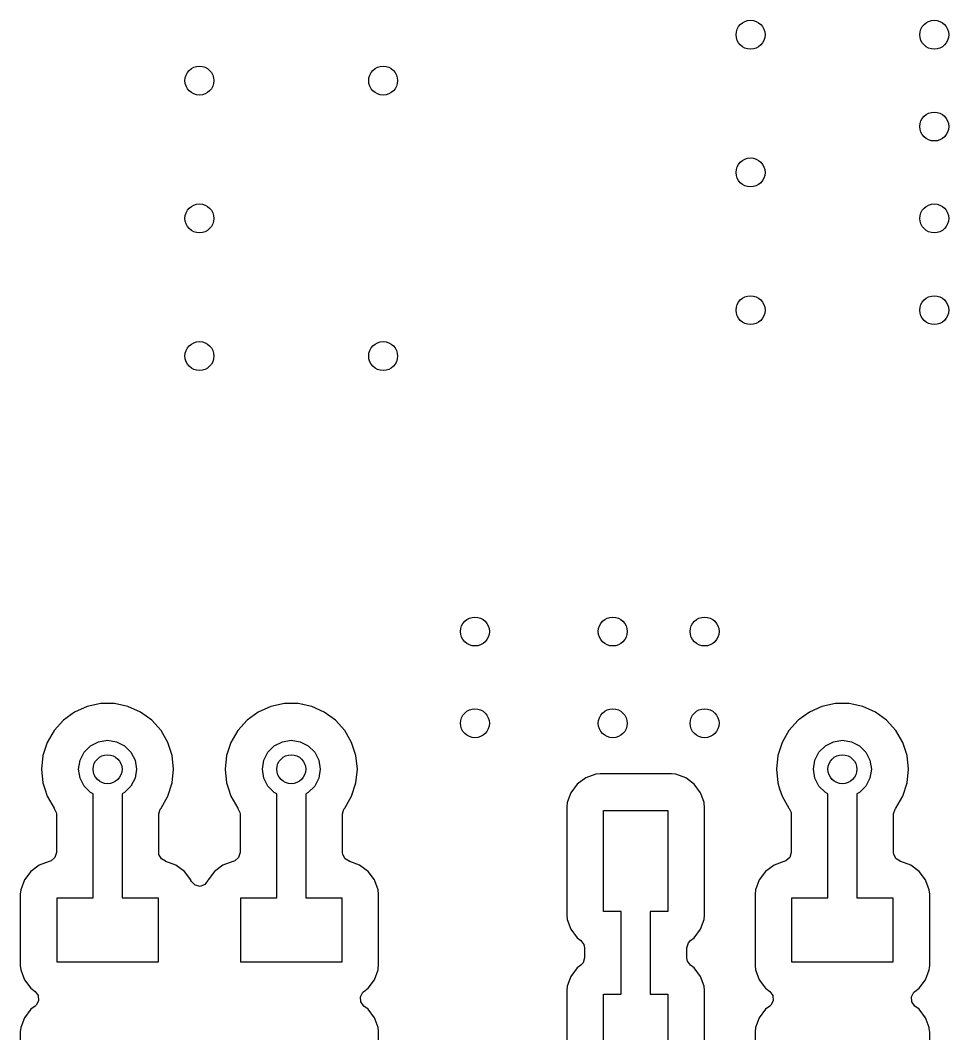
# Model space of a CAD drawing. Extents: x 0.01 to 3.19, y 0.01 to 3.99.
# Drawn here: x 1.127 to 1.633, y 1.606 to 2.158 of the extents above; entities that cross this region are included whole.
import ezdxf

# ---------------------------------------------------------------- set-up
doc = ezdxf.new("R2010")
doc.units = 0
doc.header["$MEASUREMENT"] = 0
doc.layers.add('BLACK', color=7, linetype='CONTINUOUS')

msp = doc.modelspace()

# ---------------------------------------------------------------- linework, layer by layer
at = {"layer": 'BLACK', "linetype": 'CONTINUOUS'}
for p, q in [((1.16389, 1.7842), (1.15702, 1.78115)), ((1.17124, 1.78577), (1.16389, 1.7842)), ((1.17876, 1.78577), (1.17124, 1.78577)), ((1.18611, 1.7842), (1.17876, 1.78577)), ((1.19298, 1.78115), (1.18611, 1.7842)), ((1.26389, 1.7842), (1.25702, 1.78115)), ((1.27124, 1.78577), (1.26389, 1.7842)), ((1.27876, 1.78577), (1.27124, 1.78577)), ((1.28611, 1.7842), (1.27876, 1.78577)), ((1.29298, 1.78115), (1.28611, 1.7842)), ((1.56389, 1.7842), (1.55702, 1.78115)), ((1.57124, 1.78577), (1.56389, 1.7842)), ((1.57876, 1.78577), (1.57124, 1.78577)), ((1.58611, 1.7842), (1.57876, 1.78577)), ((1.59298, 1.78115), (1.58611, 1.7842)), ((1.15702, 1.78115), (1.15093, 1.77673)), ((1.19907, 1.77673), (1.19298, 1.78115)), ((1.25702, 1.78115), (1.25093, 1.77673)), ((1.29907, 1.77673), (1.29298, 1.78115)), ((1.55702, 1.78115), (1.55093, 1.77673)), ((1.59907, 1.77673), (1.59298, 1.78115)), ((1.15093, 1.77673), (1.1459, 1.77114)), ((1.2041, 1.77114), (1.19907, 1.77673)), ((1.25093, 1.77673), (1.2459, 1.77114)), ((1.3041, 1.77114), (1.29907, 1.77673)), ((1.55093, 1.77673), (1.5459, 1.77114)), ((1.6041, 1.77114), (1.59907, 1.77673)), ((1.1459, 1.77114), (1.14214, 1.76463)), ((1.1459, 1.77114), (1.1459, 1.77114)), ((1.20786, 1.76463), (1.2041, 1.77114)), ((1.2041, 1.77114), (1.2041, 1.77114)), ((1.2041, 1.77114), (1.2041, 1.77114)), ((1.2459, 1.77114), (1.24214, 1.76463)), ((1.2459, 1.77114), (1.2459, 1.77114)), ((1.30786, 1.76463), (1.3041, 1.77114)), ((1.3041, 1.77114), (1.3041, 1.77114)), ((1.3041, 1.77114), (1.3041, 1.77114)), ((1.5459, 1.77114), (1.54214, 1.76463)), ((1.5459, 1.77114), (1.5459, 1.77114)), ((1.60786, 1.76463), (1.6041, 1.77114)), ((1.6041, 1.77114), (1.6041, 1.77114)), ((1.6041, 1.77114), (1.6041, 1.77114)), ((1.14214, 1.76463), (1.13982, 1.75748)), ((1.14214, 1.76463), (1.14214, 1.76463)), ((1.16226, 1.75926), (1.16574, 1.76274)), ((1.16574, 1.76274), (1.17013, 1.76498)), ((1.17013, 1.76498), (1.175, 1.76575)), ((1.175, 1.76575), (1.17987, 1.76498)), ((1.17987, 1.76498), (1.18426, 1.76274)), ((1.18426, 1.76274), (1.18774, 1.75926)), ((1.21018, 1.75748), (1.20786, 1.76463)), ((1.24214, 1.76463), (1.23982, 1.75748)), ((1.24214, 1.76463), (1.24214, 1.76463)), ((1.26226, 1.75926), (1.26574, 1.76274)), ((1.26574, 1.76274), (1.27013, 1.76498)), ((1.27013, 1.76498), (1.275, 1.76575)), ((1.275, 1.76575), (1.27987, 1.76498)), ((1.27987, 1.76498), (1.28426, 1.76274)), ((1.28426, 1.76274), (1.28774, 1.75926)), ((1.31018, 1.75748), (1.30786, 1.76463)), ((1.54214, 1.76463), (1.53982, 1.75748)), ((1.54214, 1.76463), (1.54214, 1.76463)), ((1.56226, 1.75926), (1.56574, 1.76274)), ((1.56574, 1.76274), (1.57013, 1.76498)), ((1.57013, 1.76498), (1.575, 1.76575)), ((1.575, 1.76575), (1.57987, 1.76498)), ((1.57987, 1.76498), (1.58426, 1.76274)), ((1.58426, 1.76274), (1.58774, 1.75926)), ((1.61018, 1.75748), (1.60786, 1.76463)), ((1.13982, 1.75748), (1.13904, 1.75)), ((1.16002, 1.75487), (1.16226, 1.75926)), ((1.18774, 1.75926), (1.18998, 1.75487)), ((1.21096, 1.75), (1.21018, 1.75748)), ((1.23982, 1.75748), (1.23904, 1.75)), ((1.26002, 1.75487), (1.26226, 1.75926)), ((1.28774, 1.75926), (1.28998, 1.75487)), ((1.31096, 1.75), (1.31018, 1.75748)), ((1.53982, 1.75748), (1.53904, 1.75)), ((1.56002, 1.75487), (1.56226, 1.75926)), ((1.58774, 1.75926), (1.58998, 1.75487)), ((1.61096, 1.75), (1.61018, 1.75748)), ((1.13904, 1.75), (1.13982, 1.74252)), ((1.15925, 1.75), (1.16002, 1.75487)), ((1.16002, 1.74513), (1.15925, 1.75)), ((1.18998, 1.75487), (1.19075, 1.75)), ((1.19075, 1.75), (1.18998, 1.74513)), ((1.21018, 1.74252), (1.21096, 1.75)), ((1.23904, 1.75), (1.23982, 1.74252)), ((1.25925, 1.75), (1.26002, 1.75487)), ((1.26002, 1.74513), (1.25925, 1.75)), ((1.28998, 1.75487), (1.29075, 1.75)), ((1.29075, 1.75), (1.28998, 1.74513)), ((1.31018, 1.74252), (1.31096, 1.75)), ((1.53904, 1.75), (1.53982, 1.74252)), ((1.55925, 1.75), (1.56002, 1.75487)), ((1.56002, 1.74513), (1.55925, 1.75)), ((1.58998, 1.75487), (1.59075, 1.75)), ((1.59075, 1.75), (1.58998, 1.74513)), ((1.61018, 1.74252), (1.61096, 1.75)), ((1.16226, 1.74074), (1.16002, 1.74513)), ((1.18998, 1.74513), (1.18774, 1.74074)), ((1.26226, 1.74074), (1.26002, 1.74513)), ((1.28998, 1.74513), (1.28774, 1.74074)), ((1.43531, 1.74525), (1.4307, 1.7418)), ((1.4407, 1.74726), (1.43531, 1.74525)), ((1.43531, 1.74525), (1.43531, 1.74525)), ((1.44308, 1.74752), (1.4407, 1.74726)), ((1.4407, 1.74726), (1.4407, 1.74726)), ((1.44309, 1.74752), (1.44308, 1.74752)), ((1.48191, 1.74752), (1.44309, 1.74752)), ((1.48192, 1.74752), (1.48191, 1.74752)), ((1.4843, 1.74726), (1.48192, 1.74752)), ((1.48969, 1.74525), (1.4843, 1.74726)), ((1.4843, 1.74726), (1.4843, 1.74726)), ((1.4943, 1.7418), (1.48969, 1.74525)), ((1.48969, 1.74525), (1.48969, 1.74525)), ((1.56226, 1.74074), (1.56002, 1.74513)), ((1.58998, 1.74513), (1.58774, 1.74074)), ((1.13982, 1.74252), (1.14084, 1.73939)), ((1.14084, 1.73939), (1.14214, 1.73537)), ((1.16574, 1.73726), (1.16226, 1.74074)), ((1.18774, 1.74074), (1.18426, 1.73726)), ((1.20786, 1.73537), (1.21018, 1.74252)), ((1.23982, 1.74252), (1.24084, 1.73939)), ((1.24084, 1.73939), (1.24214, 1.73537)), ((1.26574, 1.73726), (1.26226, 1.74074)), ((1.28774, 1.74074), (1.28426, 1.73726)), ((1.30786, 1.73537), (1.31018, 1.74252)), ((1.4307, 1.7418), (1.42725, 1.73719)), ((1.49775, 1.73719), (1.4943, 1.7418)), ((1.53982, 1.74252), (1.54084, 1.73939)), ((1.54084, 1.73939), (1.54214, 1.73537)), ((1.56574, 1.73726), (1.56226, 1.74074)), ((1.58774, 1.74074), (1.58426, 1.73726)), ((1.60786, 1.73537), (1.61018, 1.74252)), ((1.14214, 1.73537), (1.14214, 1.73537)), ((1.14214, 1.73537), (1.1459, 1.72886)), ((1.16713, 1.73656), (1.16574, 1.73726)), ((1.16713, 1.68), (1.16713, 1.73656)), ((1.18426, 1.73726), (1.18287, 1.73656)), ((1.18287, 1.73656), (1.18287, 1.68)), ((1.2041, 1.72886), (1.20786, 1.73537)), ((1.24214, 1.73537), (1.24214, 1.73537)), ((1.24214, 1.73537), (1.2459, 1.72886)), ((1.26713, 1.73656), (1.26574, 1.73726)), ((1.26713, 1.68), (1.26713, 1.73656)), ((1.28426, 1.73726), (1.28287, 1.73656)), ((1.28287, 1.73656), (1.28287, 1.68)), ((1.3041, 1.72886), (1.30786, 1.73537)), ((1.42725, 1.73719), (1.42524, 1.7318)), ((1.42725, 1.73719), (1.42725, 1.73719)), ((1.49843, 1.73537), (1.49775, 1.73719)), ((1.49775, 1.73719), (1.49775, 1.73719)), ((1.49775, 1.73719), (1.49775, 1.73719)), ((1.49976, 1.7318), (1.49843, 1.73537)), ((1.54214, 1.73537), (1.54214, 1.73537)), ((1.54214, 1.73537), (1.5459, 1.72886)), ((1.56713, 1.73656), (1.56574, 1.73726)), ((1.56713, 1.68), (1.56713, 1.73656)), ((1.58426, 1.73726), (1.58287, 1.73656)), ((1.58287, 1.73656), (1.58287, 1.68)), ((1.6041, 1.72886), (1.60786, 1.73537)), ((1.1459, 1.72886), (1.14606, 1.72865)), ((1.14606, 1.72865), (1.14599, 1.7286)), ((1.14599, 1.7286), (1.14704, 1.72642)), ((1.20289, 1.72562), (1.20368, 1.7283)), ((1.20368, 1.7283), (1.20395, 1.72865)), ((1.20394, 1.72865), (1.2041, 1.72886)), ((1.20395, 1.72865), (1.20394, 1.72865)), ((1.2041, 1.72886), (1.2041, 1.72886)), ((1.2459, 1.72886), (1.24606, 1.72865)), ((1.24606, 1.72865), (1.24599, 1.7286)), ((1.24599, 1.7286), (1.24704, 1.72642)), ((1.30289, 1.72562), (1.30368, 1.7283)), ((1.30368, 1.7283), (1.30395, 1.72865)), ((1.30394, 1.72865), (1.3041, 1.72886)), ((1.30395, 1.72865), (1.30394, 1.72865)), ((1.3041, 1.72886), (1.3041, 1.72886)), ((1.42524, 1.7318), (1.42498, 1.72942)), ((1.42498, 1.72942), (1.42498, 1.67058)), ((1.42524, 1.7318), (1.42524, 1.7318)), ((1.49981, 1.73137), (1.49976, 1.7318)), ((1.49976, 1.7318), (1.49976, 1.7318)), ((1.50002, 1.72941), (1.49981, 1.73137)), ((1.50002, 1.67059), (1.50002, 1.72941)), ((1.5459, 1.72886), (1.54606, 1.72865)), ((1.54606, 1.72865), (1.54599, 1.7286)), ((1.54599, 1.7286), (1.54704, 1.72642)), ((1.60289, 1.72562), (1.60368, 1.7283)), ((1.60368, 1.7283), (1.60395, 1.72865)), ((1.60394, 1.72865), (1.6041, 1.72886)), ((1.60395, 1.72865), (1.60394, 1.72865)), ((1.6041, 1.72886), (1.6041, 1.72886)), ((1.14704, 1.72642), (1.14711, 1.72562)), ((1.14711, 1.72562), (1.14711, 1.70461)), ((1.20289, 1.70461), (1.20289, 1.72562)), ((1.24704, 1.72642), (1.24711, 1.72562)), ((1.24711, 1.72562), (1.24711, 1.70461)), ((1.30289, 1.70461), (1.30289, 1.72562)), ((1.445, 1.6725), (1.445, 1.7275)), ((1.445, 1.7275), (1.48, 1.7275)), ((1.48, 1.7275), (1.48, 1.6725)), ((1.54704, 1.72642), (1.54711, 1.72562)), ((1.54711, 1.72562), (1.54711, 1.70461)), ((1.60289, 1.70461), (1.60289, 1.72562)), ((1.14421, 1.7001), (1.14329, 1.69978)), ((1.14632, 1.70193), (1.14421, 1.7001)), ((1.14711, 1.70461), (1.14632, 1.70193)), ((1.20299, 1.70364), (1.20289, 1.70461)), ((1.20428, 1.70117), (1.20299, 1.70364)), ((1.20652, 1.6999), (1.20428, 1.70117)), ((1.24421, 1.7001), (1.24329, 1.69978)), ((1.24632, 1.70193), (1.24421, 1.7001)), ((1.24711, 1.70461), (1.24632, 1.70193)), ((1.30299, 1.70364), (1.30289, 1.70461)), ((1.30428, 1.70117), (1.30299, 1.70364)), ((1.30652, 1.6999), (1.30428, 1.70117)), ((1.54421, 1.7001), (1.54329, 1.69978)), ((1.54632, 1.70193), (1.54421, 1.7001)), ((1.54711, 1.70461), (1.54632, 1.70193)), ((1.60299, 1.70364), (1.60289, 1.70461)), ((1.60428, 1.70117), (1.60299, 1.70364)), ((1.60652, 1.6999), (1.60428, 1.70117)), ((1.13781, 1.69775), (1.1332, 1.6943)), ((1.1432, 1.69976), (1.13781, 1.69775)), ((1.13781, 1.69775), (1.13781, 1.69775)), ((1.14329, 1.69978), (1.1432, 1.69976)), ((1.20651, 1.69987), (1.20652, 1.6999)), ((1.20665, 1.69982), (1.20651, 1.69987)), ((1.20671, 1.69978), (1.20665, 1.69982)), ((1.2068, 1.69976), (1.20671, 1.69978)), ((1.21219, 1.69775), (1.2068, 1.69976)), ((1.2168, 1.6943), (1.21219, 1.69775)), ((1.21219, 1.69775), (1.21219, 1.69775)), ((1.23781, 1.69775), (1.2332, 1.6943)), ((1.2432, 1.69976), (1.23781, 1.69775)), ((1.23781, 1.69775), (1.23781, 1.69775)), ((1.24329, 1.69978), (1.2432, 1.69976)), ((1.30651, 1.69987), (1.30652, 1.6999)), ((1.30665, 1.69982), (1.30651, 1.69987)), ((1.30671, 1.69978), (1.30665, 1.69982)), ((1.3068, 1.69976), (1.30671, 1.69978)), ((1.31219, 1.69775), (1.3068, 1.69976)), ((1.3168, 1.6943), (1.31219, 1.69775)), ((1.31219, 1.69775), (1.31219, 1.69775)), ((1.53781, 1.69775), (1.5332, 1.6943)), ((1.5432, 1.69976), (1.53781, 1.69775)), ((1.53781, 1.69775), (1.53781, 1.69775)), ((1.54329, 1.69978), (1.5432, 1.69976)), ((1.60651, 1.69987), (1.60652, 1.6999)), ((1.60665, 1.69982), (1.60651, 1.69987)), ((1.60671, 1.69978), (1.60665, 1.69982)), ((1.6068, 1.69976), (1.60671, 1.69978)), ((1.61219, 1.69775), (1.6068, 1.69976)), ((1.6168, 1.6943), (1.61219, 1.69775)), ((1.61219, 1.69775), (1.61219, 1.69775)), ((1.12975, 1.68969), (1.12774, 1.6843)), ((1.1332, 1.6943), (1.12975, 1.68969)), ((1.12975, 1.68969), (1.12975, 1.68969)), ((1.22025, 1.68969), (1.2168, 1.6943)), ((1.22035, 1.68942), (1.22025, 1.68969)), ((1.22025, 1.68969), (1.22025, 1.68969)), ((1.22025, 1.68969), (1.22025, 1.68969)), ((1.22025, 1.68969), (1.22025, 1.68969)), ((1.22065, 1.68878), (1.22035, 1.68942)), ((1.22965, 1.68942), (1.22797, 1.68719)), ((1.22975, 1.68969), (1.22965, 1.68942)), ((1.2332, 1.6943), (1.22975, 1.68969)), ((1.22975, 1.68969), (1.22975, 1.68969)), ((1.32025, 1.68969), (1.3168, 1.6943)), ((1.32042, 1.68925), (1.32025, 1.68969)), ((1.32025, 1.68969), (1.32025, 1.68969)), ((1.32025, 1.68969), (1.32025, 1.68969)), ((1.32226, 1.6843), (1.32042, 1.68925)), ((1.52975, 1.68969), (1.52774, 1.6843)), ((1.5332, 1.6943), (1.52975, 1.68969)), ((1.52975, 1.68969), (1.52975, 1.68969)), ((1.62025, 1.68969), (1.6168, 1.6943)), ((1.62042, 1.68925), (1.62025, 1.68969)), ((1.62025, 1.68969), (1.62025, 1.68969)), ((1.62025, 1.68969), (1.62025, 1.68969)), ((1.62226, 1.6843), (1.62042, 1.68925)), ((1.12774, 1.6843), (1.12748, 1.68192)), ((1.12774, 1.6843), (1.12774, 1.6843)), ((1.22262, 1.6868), (1.22065, 1.68878)), ((1.22535, 1.68621), (1.22262, 1.6868)), ((1.22797, 1.68719), (1.22535, 1.68621)), ((1.32252, 1.68192), (1.32226, 1.6843)), ((1.32226, 1.6843), (1.32226, 1.6843)), ((1.52774, 1.6843), (1.52748, 1.68192)), ((1.52774, 1.6843), (1.52774, 1.6843)), ((1.62252, 1.68192), (1.62226, 1.6843)), ((1.62226, 1.6843), (1.62226, 1.6843)), ((1.12748, 1.68192), (1.12748, 1.64308)), ((1.1475, 1.645), (1.1475, 1.68)), ((1.1475, 1.68), (1.16713, 1.68)), ((1.18287, 1.68), (1.2025, 1.68)), ((1.2025, 1.68), (1.2025, 1.645)), ((1.2475, 1.645), (1.2475, 1.68)), ((1.2475, 1.68), (1.26713, 1.68)), ((1.28287, 1.68), (1.3025, 1.68)), ((1.3025, 1.68), (1.3025, 1.645)), ((1.32252, 1.68191), (1.32252, 1.68192)), ((1.32252, 1.64309), (1.32252, 1.68191)), ((1.52748, 1.68192), (1.52748, 1.64308)), ((1.5475, 1.645), (1.5475, 1.68)), ((1.5475, 1.68), (1.56713, 1.68)), ((1.58287, 1.68), (1.6025, 1.68)), ((1.6025, 1.68), (1.6025, 1.645)), ((1.62252, 1.68191), (1.62252, 1.68192)), ((1.62252, 1.64309), (1.62252, 1.68191)), ((1.45463, 1.6725), (1.445, 1.6725)), ((1.45463, 1.6275), (1.45463, 1.6725)), ((1.48, 1.6725), (1.47037, 1.6725)), ((1.47037, 1.6725), (1.47037, 1.6275)), ((1.42498, 1.67058), (1.42524, 1.6682)), ((1.42524, 1.6682), (1.42524, 1.6682)), ((1.42524, 1.6682), (1.42725, 1.66281)), ((1.49775, 1.66281), (1.49976, 1.6682)), ((1.49976, 1.6682), (1.50002, 1.67059)), ((1.42725, 1.66281), (1.42725, 1.66281)), ((1.42725, 1.66281), (1.4307, 1.6582)), ((1.4943, 1.6582), (1.49775, 1.66281)), ((1.4307, 1.6582), (1.4307, 1.6582)), ((1.4307, 1.6582), (1.43262, 1.65676)), ((1.43262, 1.65676), (1.43429, 1.65452)), ((1.49118, 1.65547), (1.49238, 1.65676)), ((1.49238, 1.65676), (1.4943, 1.6582)), ((1.43429, 1.65452), (1.43461, 1.65279)), ((1.43461, 1.65279), (1.43461, 1.64721)), ((1.49039, 1.65279), (1.49118, 1.65547)), ((1.49039, 1.64721), (1.49039, 1.65279)), ((1.2025, 1.645), (1.1475, 1.645)), ((1.3025, 1.645), (1.2475, 1.645)), ((1.43461, 1.64721), (1.43382, 1.64453)), ((1.49071, 1.64548), (1.49039, 1.64721)), ((1.49238, 1.64324), (1.49071, 1.64548)), ((1.6025, 1.645), (1.5475, 1.645)), ((1.12748, 1.64308), (1.12774, 1.6407)), ((1.12774, 1.6407), (1.12774, 1.6407)), ((1.12774, 1.6407), (1.12975, 1.63531)), ((1.32025, 1.63531), (1.32226, 1.6407)), ((1.32226, 1.6407), (1.32238, 1.6418)), ((1.32238, 1.6418), (1.32252, 1.64308)), ((1.32252, 1.64308), (1.32252, 1.64309)), ((1.4307, 1.6418), (1.42725, 1.63719)), ((1.43262, 1.64324), (1.4307, 1.6418)), ((1.43382, 1.64453), (1.43262, 1.64324)), ((1.4943, 1.6418), (1.49238, 1.64324)), ((1.49775, 1.63719), (1.4943, 1.6418)), ((1.52748, 1.64308), (1.52774, 1.6407)), ((1.52774, 1.6407), (1.52774, 1.6407)), ((1.52774, 1.6407), (1.52975, 1.63531)), ((1.62025, 1.63531), (1.62226, 1.6407)), ((1.62226, 1.6407), (1.62238, 1.6418)), ((1.62238, 1.6418), (1.62252, 1.64308)), ((1.62252, 1.64308), (1.62252, 1.64309)), ((1.12975, 1.63531), (1.12975, 1.63531)), ((1.12975, 1.63531), (1.1332, 1.6307)), ((1.3168, 1.6307), (1.32025, 1.63531)), ((1.32025, 1.63531), (1.32025, 1.63531)), ((1.32025, 1.63531), (1.32025, 1.63531)), ((1.42725, 1.63719), (1.42524, 1.6318)), ((1.42725, 1.63719), (1.42725, 1.63719)), ((1.49976, 1.6318), (1.49775, 1.63719)), ((1.49775, 1.63719), (1.49775, 1.63719)), ((1.52975, 1.63531), (1.52975, 1.63531)), ((1.52975, 1.63531), (1.5332, 1.6307)), ((1.6168, 1.6307), (1.62025, 1.63531)), ((1.62025, 1.63531), (1.62025, 1.63531)), ((1.62025, 1.63531), (1.62025, 1.63531)), ((1.1332, 1.6307), (1.13551, 1.62897)), ((1.13551, 1.62897), (1.13718, 1.62673)), ((1.31262, 1.62605), (1.31396, 1.62851)), ((1.31396, 1.62851), (1.31449, 1.62897)), ((1.31449, 1.62897), (1.3168, 1.6307)), ((1.42524, 1.6318), (1.42498, 1.62942)), ((1.42498, 1.62942), (1.42498, 1.57058)), ((1.42524, 1.6318), (1.42524, 1.6318)), ((1.50002, 1.62942), (1.49976, 1.6318)), ((1.49976, 1.6318), (1.49976, 1.6318)), ((1.50002, 1.62941), (1.50002, 1.62942)), ((1.50002, 1.60046), (1.50002, 1.62941)), ((1.5332, 1.6307), (1.53551, 1.62897)), ((1.53551, 1.62897), (1.53718, 1.62673)), ((1.61262, 1.62605), (1.61396, 1.62851)), ((1.61396, 1.62851), (1.61449, 1.62897)), ((1.61449, 1.62897), (1.6168, 1.6307)), ((1.13738, 1.62395), (1.13604, 1.62149)), ((1.13718, 1.62673), (1.13738, 1.62395)), ((1.31282, 1.62327), (1.31262, 1.62605)), ((1.31449, 1.62103), (1.31282, 1.62327)), ((1.445, 1.5725), (1.445, 1.6275)), ((1.445, 1.6275), (1.45463, 1.6275)), ((1.47037, 1.6275), (1.48, 1.6275)), ((1.48, 1.6275), (1.48, 1.59364)), ((1.53738, 1.62395), (1.53604, 1.62149)), ((1.53718, 1.62673), (1.53738, 1.62395)), ((1.61282, 1.62327), (1.61262, 1.62605)), ((1.61449, 1.62103), (1.61282, 1.62327)), ((1.1332, 1.6193), (1.12975, 1.61469)), ((1.13551, 1.62103), (1.1332, 1.6193)), ((1.13604, 1.62149), (1.13551, 1.62103)), ((1.3168, 1.6193), (1.31449, 1.62103)), ((1.32025, 1.61469), (1.3168, 1.6193)), ((1.5332, 1.6193), (1.52975, 1.61469)), ((1.53551, 1.62103), (1.5332, 1.6193)), ((1.53604, 1.62149), (1.53551, 1.62103)), ((1.6168, 1.6193), (1.61449, 1.62103)), ((1.62025, 1.61469), (1.6168, 1.6193)), ((1.12975, 1.61469), (1.12774, 1.6093)), ((1.12975, 1.61469), (1.12975, 1.61469)), ((1.32059, 1.61378), (1.32025, 1.61469)), ((1.32025, 1.61469), (1.32025, 1.61469)), ((1.32025, 1.61469), (1.32025, 1.61469)), ((1.32226, 1.6093), (1.32059, 1.61378)), ((1.52975, 1.61469), (1.52774, 1.6093)), ((1.52975, 1.61469), (1.52975, 1.61469)), ((1.62059, 1.61378), (1.62025, 1.61469)), ((1.62025, 1.61469), (1.62025, 1.61469)), ((1.62025, 1.61469), (1.62025, 1.61469)), ((1.62226, 1.6093), (1.62059, 1.61378)), ((1.12774, 1.6093), (1.12748, 1.60692)), ((1.12748, 1.60692), (1.12748, 1.56808)), ((1.12774, 1.6093), (1.12774, 1.6093)), ((1.32248, 1.60732), (1.32226, 1.6093)), ((1.32226, 1.6093), (1.32226, 1.6093)), ((1.32252, 1.60691), (1.32248, 1.60732)), ((1.32252, 1.56809), (1.32252, 1.60691)), ((1.52774, 1.6093), (1.52748, 1.60692)), ((1.52748, 1.60692), (1.52748, 1.56808)), ((1.52774, 1.6093), (1.52774, 1.6093)), ((1.62248, 1.60732), (1.62226, 1.6093)), ((1.62226, 1.6093), (1.62226, 1.6093)), ((1.62252, 1.60691), (1.62248, 1.60732)), ((1.62252, 1.56809), (1.62252, 1.60691))]:
    msp.add_line(p, q, dxfattribs=at)
at = {"layer": 'BLACK'}
for centre in [(1.525, 2.15), (1.625, 2.15), (1.225, 2.125), (1.325, 2.125), (1.625, 2.1), (1.525, 2.075), (1.225, 2.05), (1.625, 2.05), (1.525, 2), (1.625, 2), (1.225, 1.975), (1.325, 1.975), (1.375, 1.825), (1.45, 1.825), (1.5, 1.825), (1.375, 1.775), (1.45, 1.775), (1.5, 1.775), (1.175, 1.75), (1.275, 1.75), (1.575, 1.75)]:
    msp.add_circle(centre, 0.007874, dxfattribs=at)

doc.saveas('drawing.dxf')
